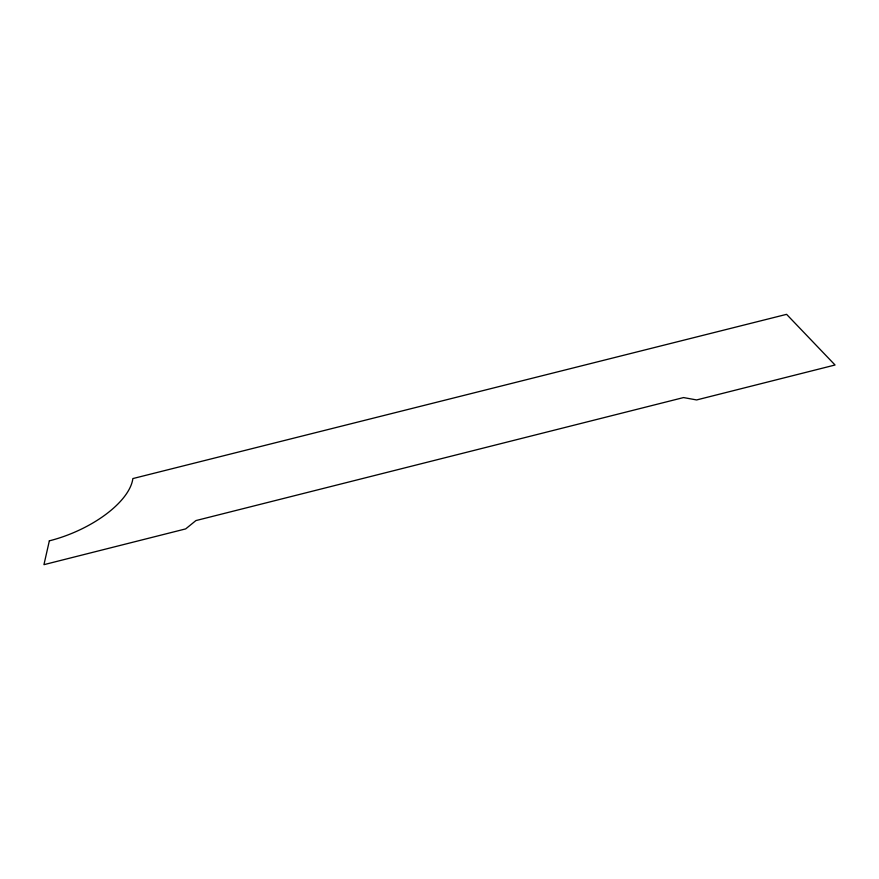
<?xml version="1.0" encoding="UTF-8"?>
<svg xmlns="http://www.w3.org/2000/svg" width="879" height="879" viewBox="0 0 879 879"><rect width="100%" height="100%" fill="white"/><g stroke="black" fill="none" stroke-linecap="round" stroke-linejoin="round"><path stroke-width="1.32" d="M49.345 540.838L43.95 564.659L185.678 528.894L195.918 520.577L683.532 397.572L696.629 399.945L835.05 365.005L786.595 314.341L132.861 478.572A79.198 36.489 -22.7 0 1 49.345 540.838"/></g></svg>
